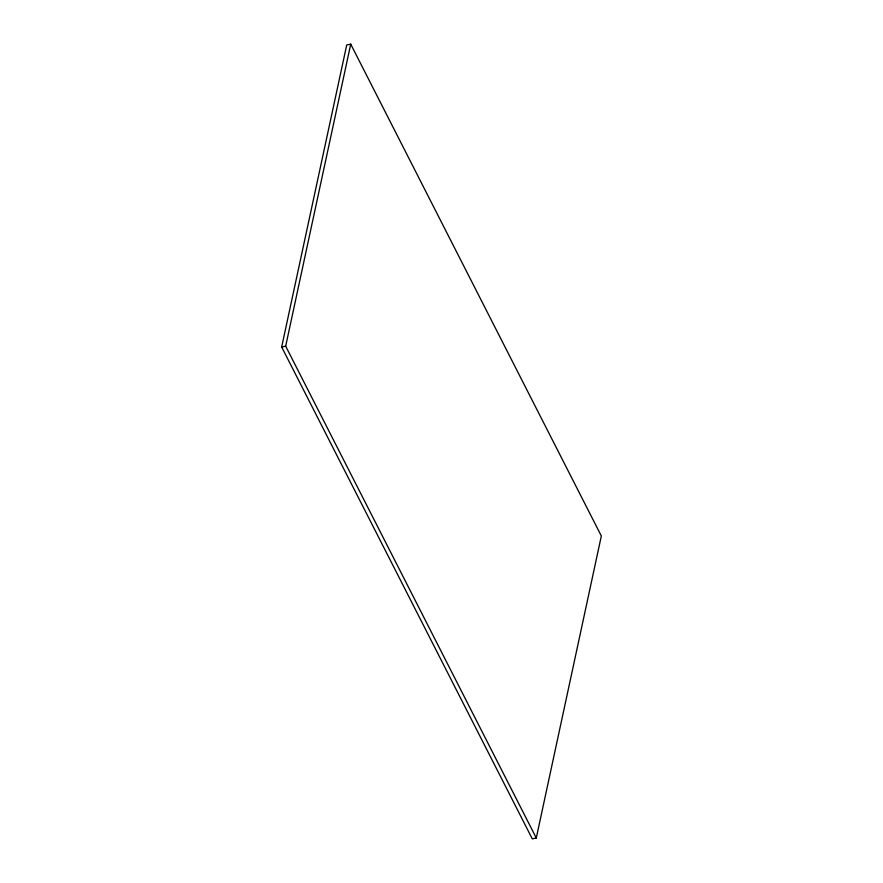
<?xml version="1.0" encoding="UTF-8"?>
<svg xmlns="http://www.w3.org/2000/svg" width="883" height="883" viewBox="0 0 883 883"><rect width="100%" height="100%" fill="white"/><g stroke="black" fill="none" stroke-linecap="round" stroke-linejoin="round"><path stroke-width="1.32" d="M281.666 347.008L346.721 44.989L350.728 44.15L601.334 535.992L536.279 838.011L532.272 838.85L281.666 347.008L285.673 346.169L350.728 44.15M285.673 346.169L536.279 838.011"/></g></svg>
